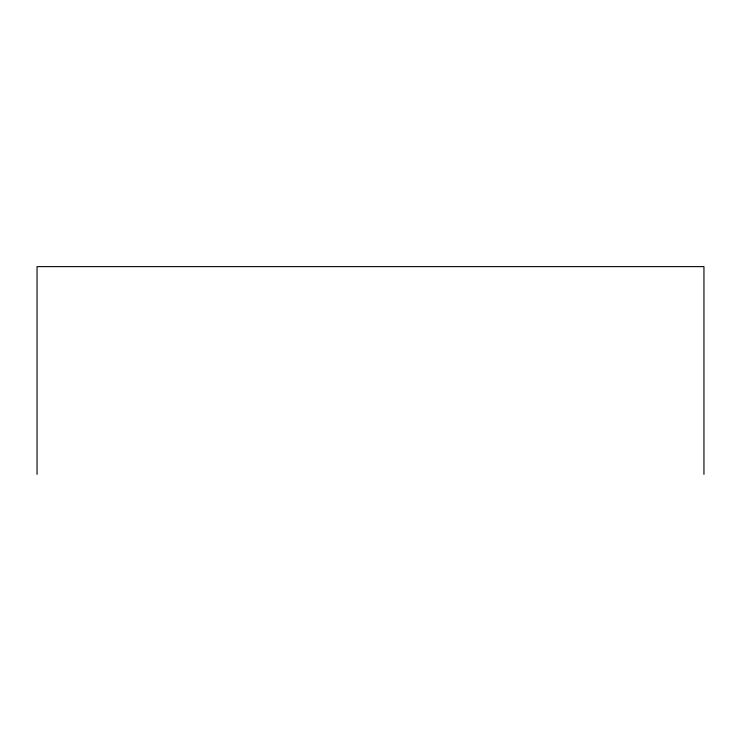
<?xml version="1.0" encoding="UTF-8"?>
<svg xmlns="http://www.w3.org/2000/svg" width="741" height="741" viewBox="0 0 741 741"><rect width="100%" height="100%" fill="white"/><g stroke="black" fill="none" stroke-linecap="round" stroke-linejoin="round"><path stroke-width="1.11" d="M703.95 474.379L703.95 266.621L37.05 266.621L37.05 474.379"/></g></svg>
